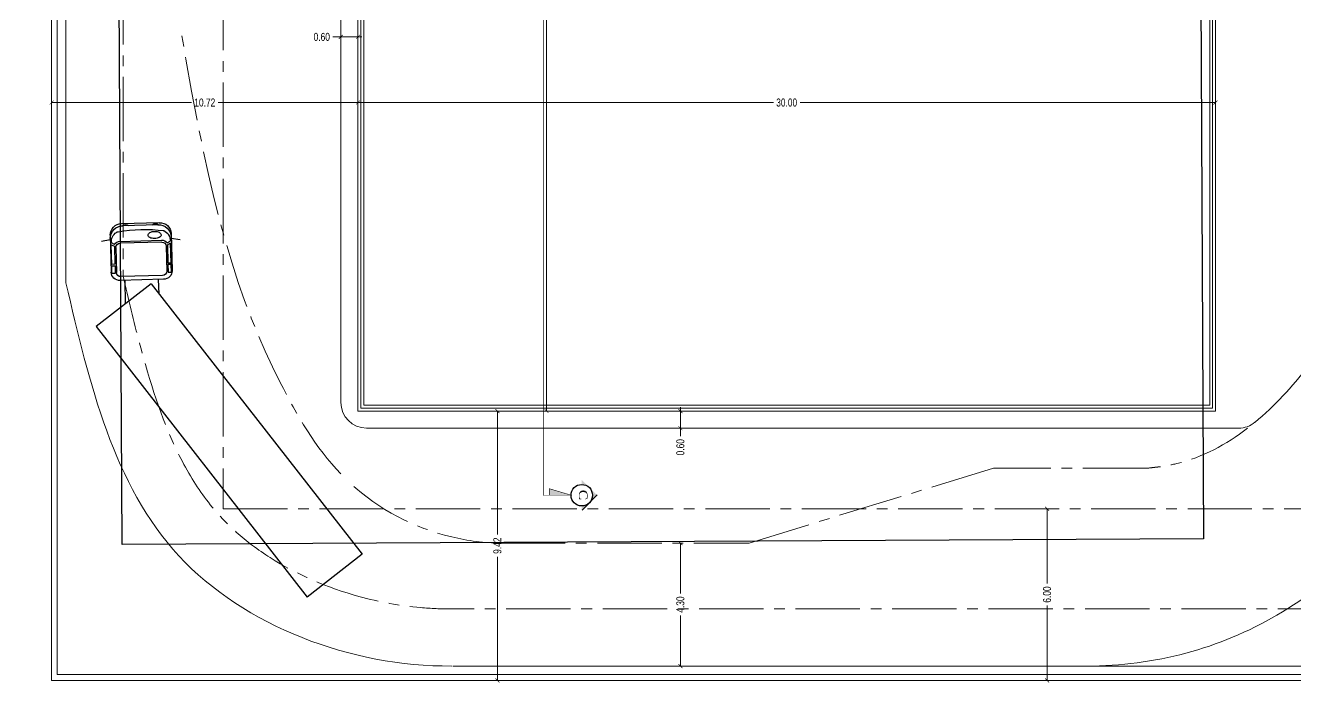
# Model space of a CAD drawing. Header units: millimetres. Extents: x -401 to 2889, y -234 to 146.
# Drawn here: x 84.7 to 129.14, y -99.25 to -76.27 of the extents above; entities that cross this region are included whole.
import ezdxf

# ---------------------------------------------------------------- set-up
doc = ezdxf.new("R2010")
doc.units = ezdxf.units.MM
doc.header["$LTSCALE"] = 3
doc.header["$MEASUREMENT"] = 0
for name, pattern in [('AXES2', [1.125, 0.75, -0.125, 0.125, -0.125]), ('CENTER', [50.8, 31.75, -6.35, 6.35, -6.35]), ('CONTINU', [0])]:
    doc.linetypes.add(name, pattern=pattern)
doc.layers.get('0').update_dxf_attribs({"color": 3, "lineweight": 9})
for name, color, linetype in [('AJEC LOGO', 4, 'Continuous'), ('ARCH_SUBTITLE TEXT', 10, 'Continuous'), ('FRAM (EL BARAHEM)', 254, 'Continuous'), ('Layer5', 5, 'Continuous'), ('Layer7', 8, 'Continuous')]:
    doc.layers.add(name, color=color, linetype=linetype)
for name, color, linetype, lineweight in [('BOUNDARY', 6, 'Continuous', 13), ('DIM-IN', 1, 'Continuous', 0), ('Drw - Arch - brick (0.20)', 7, 'CONTINU', 20), ('Drw - Arch - Window (0.05)', 4, 'CONTINU', 5), ('Drw - Dimension', 1, 'CONTINU', 0), ('hatch 2', 251, 'Continuous', 0), ('WALKWAY', 42, 'Continuous', 13)]:
    doc.layers.add(name, color=color, linetype=linetype, lineweight=lineweight)
doc.styles.add('drwazah arabic', font='ARIALUNI.TTF', dxfattribs={"width": 0.75})
doc.styles.add('SC 50', font='romans.shx', dxfattribs={"width": 0.9})
doc.dimstyles.new('Arch A-D 1-200m', dxfattribs={"dimscale": 2, "dimtxt": 0.14, "dimasz": 0.07, "dimexe": 0, "dimexo": 0, "dimgap": 0.05, "dimtad": 0, "dimzin": 1, "dimdsep": 46, "dimtxsty": 'drwazah arabic', "dimblk": 'ARCHTICK', "dimcen": 0, "dimse1": 1, "dimse2": 1, "dimclrd": 9, "dimclre": 9, "dimclrt": 6, "dimaunit": 2, "dimazin": 0, "dimtfac": 1, "dimtmove": 0, "dimatfit": 0, "dimldrblk": 'ARCHTICK', "dimfxl": 0.18, "dimtolj": 1, "dimtzin": 0, "dimlwd": 9, "dimlwe": 9, "dimarcsym": 2})
picture_1 = doc.add_image_def('image1.png', size_in_pixel=(3507, 2481))

# ---------------------------------------------------------------- blocks, each defined once
blk = doc.blocks.new('tr L')
at = {"layer": 'Layer7'}
for p, q in [((868.557, 1005.55), (866.137, 1005.252)), ((868.557, 1005.55), (866.137, 1005.252)), ((870.024, 993.64), (868.557, 1005.55)), ((867.605, 993.342), (866.137, 1005.252)), ((870.444, 993.839), (869.339, 992.791)), ((869.969, 994.088), (870.318, 993.72)), ((870.732, 993.773), (870.816, 993.853)), ((870.915, 993.58), (870.732, 993.773)), ((870.816, 993.853), (870.999, 993.66)), ((871.761, 992.894), (870.867, 993.836)), ((870.024, 993.64), (867.605, 993.342)), ((868.903, 993.502), (869.465, 992.91)), ((870.511, 993.722), (869.452, 992.718)), ((871.327, 993.084), (870.722, 993.721)), ((870.999, 993.66), (870.915, 993.58)), ((870.953, 993.54), (871.038, 993.62)), ((871.391, 993.079), (870.953, 993.54)), ((871.038, 993.62), (871.512, 993.12)), ((871.317, 992.873), (870.258, 991.868)), ((871.512, 993.12), (871.391, 993.079)), ((871.43, 993.031), (871.55, 993.06)), ((871.648, 993.013), (871.835, 993.26)), ((869.39, 992.5), (869.305, 992.42)), ((869.305, 992.42), (869.489, 992.227)), ((869.573, 992.307), (869.39, 992.5)), ((870.047, 991.87), (869.443, 992.507)), ((870.3, 991.819), (871.364, 992.828)), ((870.214, 991.426), (869.319, 992.369)), ((869.489, 992.227), (869.573, 992.307)), ((869.611, 992.267), (869.527, 992.187)), ((869.527, 992.187), (870.001, 991.687)), ((870.049, 991.805), (869.611, 992.267)), ((871.647, 992.349), (870.763, 991.511)), ((871.735, 992.331), (870.777, 991.423)), ((870.101, 991.545), (869.844, 991.372)), ((870.001, 991.687), (870.049, 991.805)), ((870.094, 991.764), (870.059, 991.645))]:
    blk.add_line(p, q, dxfattribs=at)
for centre, radius, start, end in [((870.654, 993.627), 0.299, 44.6298, 134.6473), ((870.616, 993.616), 0.149, 44.6769, 134.599), ((871.216, 992.983), 0.149, 312.376, 42.298), ((871.209, 992.988), 0.226, 313.2599, 11.0561), ((871.293, 992.776), 0.383, 339.4964, 47.9329), ((871.346, 992.681), 0.448, 312.3102, 42.363), ((871.466, 992.626), 0.399, 312.3847, 42.2887), ((869.54, 992.57), 0.299, 132.3276, 222.3452), ((869.553, 992.607), 0.149, 132.376, 222.2981), ((867.328, 996.017), 5.486, 305.2618, 322.0225), ((871.294, 992.421), 0.165, 162.0611, 186.1902), ((871.202, 992.412), 0.0723, 186.2797, 223.5041), ((871.392, 992.39), 0.268, 146.0726, 162.1345), ((871.511, 992.312), 0.41, 133.3709, 146.3378), ((871.513, 992.314), 0.41, 120.6357, 133.6259), ((871.441, 992.437), 0.268, 104.8395, 120.9067), ((871.185, 992.633), 0.298, 300.4962, 316.7361), ((871.415, 992.536), 0.165, 80.7848, 104.9139), ((871.121, 992.727), 0.41, 313.3491, 326.3393), ((871.43, 992.628), 0.0723, 43.4485, 80.703), ((871.24, 992.649), 0.268, 326.0682, 342.1355), ((871.431, 992.628), 0.0714, 6.043, 43.6374), ((871.335, 992.618), 0.168, 342.3557, 6.0828), ((871.51, 992.717), 0.159, 321.8924, 345.0183), ((871.202, 992.411), 0.0715, 223.3601, 260.9243), ((871.217, 992.506), 0.168, 260.8921, 284.6193), ((871.18, 992.64), 0.307, 285.0167, 300.6791), ((871.508, 992.374), 0.157, 269.8424, 357.446), ((870.153, 991.975), 0.149, 224.677, 314.599), ((870.355, 991.885), 0.381, 218.9177, 282.3436), ((870.149, 991.983), 0.226, 255.9189, 313.7151), ((870.448, 991.829), 0.448, 224.612, 314.6648), ((870.404, 991.668), 0.159, 281.9567, 305.0826), ((870.746, 991.651), 0.157, 269.529, 357.1326), ((870.497, 991.706), 0.399, 224.6863, 314.5903)]:
    blk.add_arc(centre, radius, start, end, dxfattribs=at)
blk = doc.blocks.new('_ArchTick')
at = {"color": 0, "linetype": 'ByBlock', "const_width": 0.15}
blk.add_lwpolyline([(-0.5, -0.5), (0.5, 0.5)], dxfattribs=at)
blk = doc.blocks.new('*D8')
at = {"layer": 'Defpoints', "color": 0, "transparency": 16777216}
for p in [(120.936, -93.17), (120.444, -99.17), (120.608, -99.17)]:
    blk.add_point(p, dxfattribs=at)
at = {"layer": 'Drw - Dimension', "color": 9, "linetype": 'ByBlock', "lineweight": 9, "transparency": 16777216}
for p, q in [((120.444, -93.17), (120.444, -95.785)), ((120.444, -99.17), (120.444, -96.556))]:
    blk.add_line(p, q, dxfattribs=at)
at = {"layer": 'Drw - Dimension', "color": 9, "lineweight": 9, "transparency": 16777216, "xscale": 0.14, "yscale": 0.14, "zscale": 0.14}
for p, rotation in [((120.444, -93.17), 90), ((120.444, -99.17), 270)]:
    blk.add_blockref('_ArchTick', p, dxfattribs=dict(at, rotation=rotation))
at = {"layer": 'Drw - Dimension', "color": 6, "transparency": 16777216, "insert": (120.444, -96.17), "char_height": 0.28, "attachment_point": 5, "rotation": 90, "style": 'drwazah arabic'}
blk.add_mtext('\\A1;6.00', dxfattribs=at)
blk = doc.blocks.new('*D40')
at = {"layer": 'Defpoints', "color": 0, "transparency": 16777216}
for p in [(102.468, -44.753), (101.206, -89.753), (102.93, -89.753)]:
    blk.add_point(p, dxfattribs=at)
at = {"layer": 'DIM-IN', "color": 9, "linetype": 'ByBlock', "lineweight": 9, "transparency": 16777216}
for p, q in [((102.93, -44.753), (102.93, -66.786)), ((102.93, -89.753), (102.93, -67.72))]:
    blk.add_line(p, q, dxfattribs=at)
at = {"layer": 'DIM-IN', "color": 9, "lineweight": 9, "transparency": 16777216, "xscale": 0.14, "yscale": 0.14, "zscale": 0.14}
for p, rotation in [((102.93, -44.753), 90), ((102.93, -89.753), 270)]:
    blk.add_blockref('_ArchTick', p, dxfattribs=dict(at, rotation=rotation))
at = {"layer": 'DIM-IN', "color": 6, "transparency": 16777216, "insert": (102.93, -67.253), "char_height": 0.28, "attachment_point": 5, "rotation": 90, "style": 'drwazah arabic'}
blk.add_mtext('\\A1;45.00', dxfattribs=at)
blk = doc.blocks.new('*D41')
at = {"layer": 'Defpoints', "color": 0, "transparency": 16777216}
for p in [(96.334, -78.308), (126.334, -78.308), (126.334, -78.968)]:
    blk.add_point(p, dxfattribs=at)
at = {"layer": 'DIM-IN', "color": 9, "linetype": 'ByBlock', "lineweight": 9, "transparency": 16777216}
for p, q in [((96.334, -78.968), (110.867, -78.968)), ((126.334, -78.968), (111.801, -78.968))]:
    blk.add_line(p, q, dxfattribs=at)
at = {"layer": 'DIM-IN', "color": 9, "lineweight": 9, "transparency": 16777216, "xscale": 0.14, "yscale": 0.14, "zscale": 0.14, "rotation": 180}
blk.add_blockref('_ArchTick', (96.334, -78.968), dxfattribs=at)
at = {"layer": 'DIM-IN', "color": 9, "lineweight": 9, "transparency": 16777216, "xscale": 0.14, "yscale": 0.14, "zscale": 0.14}
blk.add_blockref('_ArchTick', (126.334, -78.968), dxfattribs=at)
at = {"layer": 'DIM-IN', "color": 6, "transparency": 16777216, "insert": (111.334, -78.968), "char_height": 0.28, "attachment_point": 5, "style": 'drwazah arabic'}
blk.add_mtext('\\A1;30.00', dxfattribs=at)
blk = doc.blocks.new('*D42')
at = {"layer": 'Defpoints', "color": 0, "transparency": 16777216}
for p in [(96.334, -89.753), (95.334, -99.17), (101.212, -99.17)]:
    blk.add_point(p, dxfattribs=at)
at = {"layer": 'DIM-IN', "color": 9, "linetype": 'ByBlock', "lineweight": 9, "transparency": 16777216}
for p, q in [((101.212, -89.753), (101.212, -94.076)), ((101.212, -99.17), (101.212, -94.847))]:
    blk.add_line(p, q, dxfattribs=at)
at = {"layer": 'DIM-IN', "color": 9, "lineweight": 9, "transparency": 16777216, "xscale": 0.14, "yscale": 0.14, "zscale": 0.14}
for p, rotation in [((101.212, -89.753), 90), ((101.212, -99.17), 270)]:
    blk.add_blockref('_ArchTick', p, dxfattribs=dict(at, rotation=rotation))
at = {"layer": 'DIM-IN', "color": 6, "transparency": 16777216, "insert": (101.212, -94.462), "char_height": 0.28, "attachment_point": 5, "rotation": 90, "style": 'drwazah arabic'}
blk.add_mtext('\\A1;9.42', dxfattribs=at)
blk = doc.blocks.new('*D43')
at = {"layer": 'Defpoints', "color": 0, "transparency": 16777216}
for p in [(85.614, -78.968), (85.614, -78.968), (96.334, -78.968)]:
    blk.add_point(p, dxfattribs=at)
at = {"layer": 'DIM-IN', "color": 9, "linetype": 'ByBlock', "lineweight": 9, "transparency": 16777216}
for p, q in [((85.614, -78.968), (90.507, -78.968)), ((96.334, -78.968), (91.441, -78.968))]:
    blk.add_line(p, q, dxfattribs=at)
at = {"layer": 'DIM-IN', "color": 9, "lineweight": 9, "transparency": 16777216, "xscale": 0.14, "yscale": 0.14, "zscale": 0.14, "rotation": 180}
blk.add_blockref('_ArchTick', (85.614, -78.968), dxfattribs=at)
at = {"layer": 'DIM-IN', "color": 9, "lineweight": 9, "transparency": 16777216, "xscale": 0.14, "yscale": 0.14, "zscale": 0.14}
blk.add_blockref('_ArchTick', (96.334, -78.968), dxfattribs=at)
at = {"layer": 'DIM-IN', "color": 6, "transparency": 16777216, "insert": (90.974, -78.968), "char_height": 0.28, "attachment_point": 5, "style": 'drwazah arabic'}
blk.add_mtext('\\A1;10.72', dxfattribs=at)
blk = doc.blocks.new('*D64')
at = {"layer": 'Defpoints', "color": 0, "transparency": 16777216}
for p in [(110.018, -94.37), (107.614, -98.67), (110.018, -98.67)]:
    blk.add_point(p, dxfattribs=at)
at = {"layer": 'DIM-IN', "color": 9, "linetype": 'ByBlock', "lineweight": 9, "transparency": 16777216}
for p, q in [((107.614, -94.37), (107.614, -96.135)), ((107.614, -98.67), (107.614, -96.906))]:
    blk.add_line(p, q, dxfattribs=at)
at = {"layer": 'DIM-IN', "color": 9, "lineweight": 9, "transparency": 16777216, "xscale": 0.14, "yscale": 0.14, "zscale": 0.14}
for p, rotation in [((107.614, -94.37), 90), ((107.614, -98.67), 270)]:
    blk.add_blockref('_ArchTick', p, dxfattribs=dict(at, rotation=rotation))
at = {"layer": 'DIM-IN', "color": 6, "transparency": 16777216, "insert": (107.614, -96.52), "char_height": 0.28, "attachment_point": 5, "rotation": 90, "style": 'drwazah arabic'}
blk.add_mtext('\\A1;4.30', dxfattribs=at)
blk = doc.blocks.new('*D371')
at = {"layer": 'Defpoints', "color": 0, "transparency": 16777216}
for p in [(95.734, -76.673), (95.734, -77.414), (96.334, -78.968)]:
    blk.add_point(p, dxfattribs=at)
at = {"layer": 'DIM-IN', "color": 9, "linetype": 'ByBlock', "lineweight": 9, "transparency": 16777216}
for p, q in [((95.734, -76.673), (95.454, -76.673)), ((96.334, -76.673), (95.734, -76.673)), ((96.334, -76.673), (96.474, -76.673))]:
    blk.add_line(p, q, dxfattribs=at)
at = {"layer": 'DIM-IN', "color": 9, "lineweight": 9, "transparency": 16777216, "xscale": 0.14, "yscale": 0.14, "zscale": 0.14}
blk.add_blockref('_ArchTick', (95.734, -76.673), dxfattribs=at)
at = {"layer": 'DIM-IN', "color": 9, "lineweight": 9, "transparency": 16777216, "xscale": 0.14, "yscale": 0.14, "zscale": 0.14, "rotation": 180}
blk.add_blockref('_ArchTick', (96.334, -76.673), dxfattribs=at)
at = {"layer": 'DIM-IN', "color": 6, "transparency": 16777216, "insert": (95.068, -76.673), "char_height": 0.28, "attachment_point": 5, "style": 'drwazah arabic'}
blk.add_mtext('\\A1;0.60', dxfattribs=at)
blk = doc.blocks.new('*D373')
at = {"layer": 'Defpoints', "color": 0, "transparency": 16777216}
for p in [(107.614, -89.753), (107.614, -89.753), (107.614, -90.353)]:
    blk.add_point(p, dxfattribs=at)
at = {"layer": 'DIM-IN', "color": 9, "linetype": 'ByBlock', "lineweight": 9, "transparency": 16777216}
for p, q in [((107.614, -89.753), (107.614, -89.613)), ((107.614, -89.753), (107.614, -90.353)), ((107.614, -90.353), (107.614, -90.633))]:
    blk.add_line(p, q, dxfattribs=at)
at = {"layer": 'DIM-IN', "color": 9, "lineweight": 9, "transparency": 16777216, "xscale": 0.14, "yscale": 0.14, "zscale": 0.14}
for p, rotation in [((107.614, -89.753), 270), ((107.614, -90.353), 90)]:
    blk.add_blockref('_ArchTick', p, dxfattribs=dict(at, rotation=rotation))
at = {"layer": 'DIM-IN', "color": 6, "transparency": 16777216, "insert": (107.614, -91.019), "char_height": 0.28, "attachment_point": 5, "rotation": 90, "style": 'drwazah arabic'}
blk.add_mtext('\\A1;0.60', dxfattribs=at)

msp = doc.modelspace()

# ---------------------------------------------------------------- hatches: boundary and pattern name
at = {"layer": 'AJEC LOGO'}
h = msp.add_hatch(color=6, dxfattribs=at)
h.paths.add_polyline_path([(104.417, -92.418, 0.186055), (104.165, -92.321), (104.165, -92.166)])
h.paths.add_polyline_path([(104.443, -92.444), (104.695, -92.696), (104.443, -92.947, 0.186055), (104.54, -92.696, 0.186055)])
h.paths.add_polyline_path([(104.165, -93.071, 0.186055), (104.417, -92.974), (104.165, -93.225)])
at = {"layer": 'hatch 2', "linetype": 'ByBlock'}
msp.add_hatch(color=6, dxfattribs=at).paths.add_polyline_path([(103.033, -92.696), (103.033, -92.47), (103.79, -92.696)])

# ---------------------------------------------------------------- linework, layer by layer
at = {"linetype": 'AXES2'}
for p, q in [((118.566, -91.753), (110.018, -94.37)), ((123.946, -91.753), (118.566, -91.753)), ((101.335, -94.37), (110.018, -94.37))]:
    msp.add_line(p, q, dxfattribs=at)
at = {"color": 6, "linetype": 'CENTER', "ltscale": 0.01, "const_width": 0.02}
for points in [[(102.828, -92.709), (102.828, -92.079), (102.828, -92.435), (102.828, -41.234), (103.465, -41.234)], [(102.828, -92.696), (103.79, -92.696), (103.033, -92.47), (103.033, -92.696)]]:
    msp.add_lwpolyline(points, dxfattribs=at)
at = {"linetype": 'AXES2'}
for points, knots in [([(164.834, -10.939), (164.834, -35.686), (164.834, -60.432), (164.834, -85.179), (164.807, -85.474), (164.78, -85.763), (164.685, -86.665), (164.607, -87.249), (164.425, -88.121), (164.345, -88.431), (164.146, -89.058), (164.029, -89.372), (163.629, -90.303), (163.297, -90.912), (162.244, -92.483), (161.416, -93.383), (160.138, -94.385), (159.761, -94.642), (159.049, -95.056), (158.716, -95.222), (158.014, -95.524), (157.648, -95.659), (156.11, -96.149), (154.816, -96.393), (153.365, -96.644), (153.289, -96.657), (153.213, -96.67), (135.359, -96.67), (117.504, -96.67), (99.65, -96.67), (99.636, -96.67), (99.621, -96.67), (99.607, -96.67), (99.605, -96.671), (99.603, -96.671), (99.601, -96.671), (99.247, -96.673), (98.888, -96.658), (97.806, -96.562), (97.078, -96.431), (95.253, -95.93), (94.186, -95.465), (92.833, -94.606), (92.433, -94.305), (91.626, -93.585), (91.246, -93.16), (90.558, -92.2), (90.252, -91.67), (89.457, -90), (89.049, -88.737), (88.488, -86.622), (88.302, -85.839), (88.114, -85.039), (88.114, -62.187), (88.114, -39.336), (88.114, -16.485)], [0, 0, 0, 0, 1, 1, 1, 1.896558, 1.896558, 3.873524, 3.873524, 5.049502, 5.049502, 6.22548, 6.22548, 8.577437, 8.577437, 12.62719, 12.62719, 14.243391, 14.243391, 15.614563, 15.614563, 16.985735, 16.985735, 21.152468, 21.152468, 21.381426, 21.381426, 21.381426, 22.381426, 22.381426, 22.381426, 22.38223, 22.38223, 22.38223, 22.389161, 22.389161, 22.389161, 23.612192, 23.612192, 26.058255, 26.058255, 29.916735, 29.916735, 31.726222, 31.726222, 33.969982, 33.969982, 36.213742, 36.213742, 40.450127, 40.450127, 42.796206, 42.796206, 42.796206, 43.796206, 43.796206, 43.796206, 43.796206]), ([(95.734, -91.952), (94.855, -91.034), (92.536, -87.071), (91.182, -82.806), (90.114, -76.27)], [24.769474, 24.769474, 24.769474, 24.769474, 28.594776, 38.215587, 38.215587, 38.215587, 38.215587]), ([(127.461, -90.353), (126.71, -90.929), (125.693, -91.472), (124.577, -91.677), (124.368, -91.704), (124.312, -91.712), (124.255, -91.718), (124.199, -91.724), (124.115, -91.734), (124.031, -91.744), (123.946, -91.753)], [13.420873, 13.420873, 13.420873, 13.420873, 16.194732, 16.827345, 16.827345, 16.827345, 16.997278, 16.997278, 16.997278, 17.250752, 17.250752, 17.250752, 17.250752]), ([(101.335, -94.37), (100.76, -94.368), (98.82, -94.112), (97.03, -93.177), (96.037, -92.252), (96.017, -92.233)], [18.578901, 18.578901, 18.578901, 18.578901, 20.288039, 24.285067, 24.369367, 24.369367, 24.369367, 24.369367])]:
    msp.add_open_spline(points, degree=3, knots=knots, dxfattribs=at)
at = {"layer": 'AJEC LOGO', "color": 6}
msp.add_line((104.706, -92.685), (104.176, -93.214), dxfattribs=at)
msp.add_circle((104.165, -92.696), 0.375, dxfattribs=at)
at = {"layer": 'BOUNDARY', "linetype": 'AXES2'}
msp.add_lwpolyline([(161.334, -20.89), (91.614, -20.89), (91.614, -93.17), (161.334, -93.17)], close=True, dxfattribs=at)
at = {"layer": 'Drw - Arch - brick (0.20)'}
for p, q in [((85.614, -7.39), (85.614, -99.17)), ((96.334, -61.333), (96.334, -89.753)), ((96.534, -89.553), (96.534, -64.333)), ((126.134, -64.29), (126.134, -89.553)), ((126.334, -89.753), (126.334, -64.29)), ((96.334, -89.753), (126.334, -89.753)), ((126.134, -89.553), (96.534, -89.553)), ((85.614, -99.17), (167.334, -99.17))]:
    msp.add_line(p, q, dxfattribs=at)
msp.add_lwpolyline([(86.114, -7.59), (85.814, -7.59), (85.814, -98.97), (167.134, -98.97), (167.134, -7.59), (166.834, -7.59)], dxfattribs=at)
at = {"layer": 'Drw - Arch - Window (0.05)'}
msp.add_lwpolyline([(96.434, -64.333), (96.434, -89.653), (126.234, -89.653), (126.234, -64.29)], dxfattribs=at)
at = {"layer": 'WALKWAY'}
for p, q in [((86.114, -7.59), (86.114, -85.27)), ((95.734, -89.453), (95.734, -44.653)), ((96.634, -90.353), (127.147, -90.353)), ((153.384, -98.67), (99.65, -98.67))]:
    msp.add_line(p, q, dxfattribs=at)
for centre, start, end in [((96.634, -89.453), 180, 270), ((127.147, -89.453), 270, 309.5128)]:
    msp.add_arc(centre, 0.9, start, end, dxfattribs=at)
for points, knots in [([(131.838, -79.134), (131.816, -81.578), (131.785, -84.863), (129.604, -88.278), (128.407, -89.581), (127.72, -90.148)], [1, 1, 1, 1, 8.071068, 10.501434, 13.098696, 13.098696, 13.098696, 13.098696]), ([(99.614, -98.67), (96.09, -98.693), (88.602, -95.865), (86.944, -88.806), (86.114, -85.27)], [20.641763, 20.641763, 20.641763, 20.641763, 30.936362, 41.268815, 41.268815, 41.268815, 41.268815])]:
    msp.add_open_spline(points, degree=3, knots=knots, dxfattribs=at)
at = {"layer": 'WALKWAY', "color": 252, "lineweight": 5, "true_color": 0x939598}
msp.add_open_spline([(133.566, -91.753), (132.361, -93.858), (128.815, -97.446), (124.124, -98.69), (121.656, -98.672), (121.565, -98.67)], degree=3, knots=[6.633545, 6.633545, 6.633545, 6.633545, 13.730619, 20.615206, 20.879671, 20.879671, 20.879671, 20.879671], dxfattribs=at)

# ---------------------------------------------------------------- block references
at = {"layer": 'Layer5', "xscale": -1, "rotation": 224.9999999999994}
msp.add_blockref('tr L', (-1228.714, 2.107), dxfattribs=at)

# ---------------------------------------------------------------- texts
at = {"layer": 'ARCH_SUBTITLE TEXT', "color": 4, "linetype": 'Continuous', "insert": (104.214, -92.508), "char_height": 0.29993, "width": 22.92787, "attachment_point": 4, "rotation": 270, "style": 'SC 50'}
msp.add_mtext('{\\fRomantic|b0|i0|c2|p2;\\W1.2;C}', dxfattribs=at)

# ---------------------------------------------------------------- dimensions: what is measured, and where the dimension line sits
at = {"layer": 'DIM-IN'}
for base, p1, p2, picture, middle in [((102.93, -89.753), (102.468, -44.753), (101.206, -89.753), '*D40', (102.93, -67.253)), ((101.212, -99.17), (96.334, -89.753), (95.334, -99.17), '*D42', (101.212, -94.462)), ((107.614, -98.67), (110.018, -94.37), (110.018, -98.67), '*D64', (107.614, -96.52))]:
    dim = msp.add_linear_dim(base=base, p1=p1, p2=p2, angle=90, dimstyle='Arch A-D 1-200m', dxfattribs=at)
    dim.commit()
    dim.dimension.update_dxf_attribs({"geometry": picture, "text_midpoint": middle})
for base, p1, p2, picture, middle in [((95.734, -76.673), (96.334, -78.968), (95.734, -77.414), '*D371', (95.068, -76.673)), ((126.334, -78.968), (96.334, -78.308), (126.334, -78.308), '*D41', (111.334, -78.968)), ((85.614, -78.968), (96.334, -78.968), (85.614, -78.968), '*D43', (90.974, -78.968))]:
    dim = msp.add_linear_dim(base=base, p1=p1, p2=p2, dimstyle='Arch A-D 1-200m', dxfattribs=at)
    dim.commit()
    dim.dimension.update_dxf_attribs({"geometry": picture, "text_midpoint": middle})
dim = msp.add_linear_dim(base=(107.614, -89.753), p1=(107.614, -90.353), p2=(107.614, -89.753), angle=90, dimstyle='Arch A-D 1-200m', dxfattribs=at)
dim.commit()
dim.dimension.update_dxf_attribs({"geometry": '*D373', "text_midpoint": (107.614, -91.019), "dimtype": 160})
at = {"layer": 'Drw - Dimension'}
dim = msp.add_linear_dim(base=(120.444, -99.17), p1=(120.936, -93.17), p2=(120.608, -99.17), angle=90, dimstyle='Arch A-D 1-200m', dxfattribs=at)
dim.commit()
dim.dimension.update_dxf_attribs({"geometry": '*D8', "text_midpoint": (120.444, -96.17)})

# ---------------------------------------------------------------- pictures from other files: only their frames are drawn
at = {"layer": 'FRAM (EL BARAHEM)'}
image = msp.add_image(picture_1, insert=(87.798, -40.929), size_in_units=(53.493, 37.843), rotation=-89.6968, dxfattribs=at)
image.dxf.flags = 7

doc.saveas('drawing.dxf')
